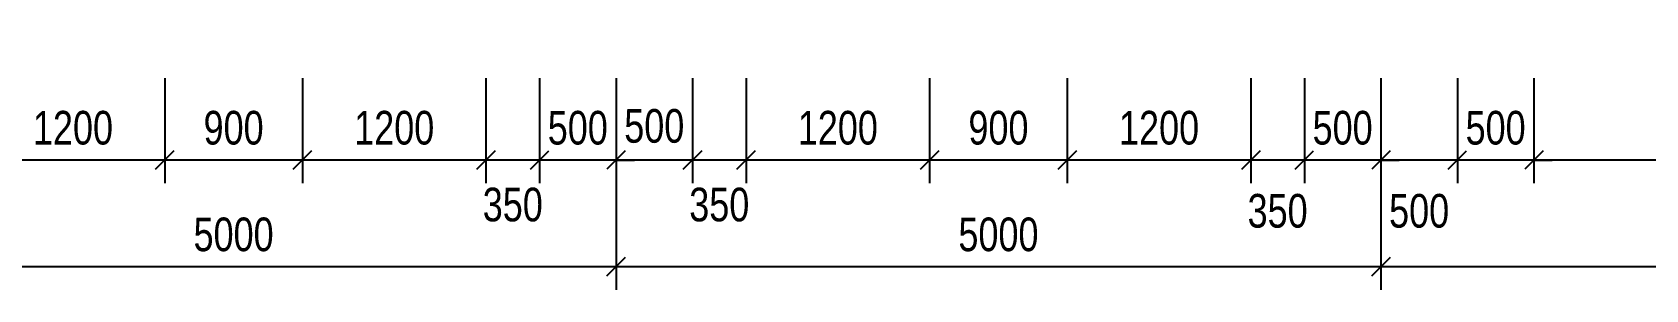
# Model space of a CAD drawing. Header units: millimetres. Extents: x -9574 to 115615, y -25569 to 161230.
# Drawn here: x 6184 to 16731, y -3911 to -2229 of the extents above; entities that cross this region are included whole.
import ezdxf

# ---------------------------------------------------------------- set-up
doc = ezdxf.new("R2010")
doc.units = ezdxf.units.MM
doc.layers.add('dimTT T1$0$KICHTHUOC', color=2, linetype='Continuous')
doc.styles.add('dimTT T1$1$VSIMPLEX.SHX', font='VSIMPLEX.SHX', dxfattribs={"width": 0.8})
doc.dimstyles.new('dimTT T1$1$1-100', dxfattribs={"dimscale": 0, "dimtxt": 220, "dimasz": 120, "dimexe": 150, "dimexo": 300, "dimgap": 100, "dimtad": 1, "dimdec": 0, "dimzin": 0, "dimdsep": 46, "dimtxsty": 'dimTT T1$1$VSIMPLEX.SHX', "dimblk1": 'dimTT T1$1$_OBLIQUE', "dimblk2": 'dimTT T1$1$_OBLIQUE', "dimsah": 1, "dimcen": 0, "dimdle": 100, "dimclrd": 2, "dimclre": 2, "dimclrt": 4, "dimadec": 0, "dimazin": 0, "dimtfac": 1, "dimtdec": 0, "dimtix": 1, "dimtmove": 2, "dimatfit": 3, "dimfxl": 0, "dimtolj": 1, "dimtzin": 0, "dimlwd": -1, "dimlwe": -1, "dimarcsym": 0})

# ---------------------------------------------------------------- blocks, each defined once
blk = doc.blocks.new('dimTT T1$1$_OBLIQUE')
at = {"color": 0, "linetype": 'ByBlock'}
blk.add_line((-0.5, -0.5), (0.5, 0.5), dxfattribs=at)
blk = doc.blocks.new('*D2028')
at = {"layer": 'DEFPOINTS', "color": 0, "ltscale": 2}
for p in [(16000, -2229), (19000, -2229), (16000, -3064)]:
    blk.add_point(p, dxfattribs=at)
at = {"layer": 'dimTT T1$0$KICHTHUOC', "color": 2, "ltscale": 2}
for p, q in [((16000, -2529), (16000, -3214)), ((19000, -2529), (19000, -3214)), ((19100, -3064), (15900, -3064))]:
    blk.add_line(p, q, dxfattribs=at)
at = {"layer": 'dimTT T1$0$KICHTHUOC', "color": 2, "ltscale": 2, "xscale": 120, "yscale": 120, "zscale": 120, "rotation": 180}
blk.add_blockref('dimTT T1$1$_OBLIQUE', (16000, -3064), dxfattribs=at)
at = {"layer": 'dimTT T1$0$KICHTHUOC', "color": 2, "ltscale": 2, "xscale": 120, "yscale": 120, "zscale": 120}
blk.add_blockref('dimTT T1$1$_OBLIQUE', (19000, -3064), dxfattribs=at)
at = {"layer": 'dimTT T1$0$KICHTHUOC', "color": 4, "ltscale": 2, "insert": (17500, -2854), "char_height": 220, "attachment_point": 5, "style": 'dimTT T1$1$VSIMPLEX.SHX'}
blk.add_mtext('\\A1;3000', dxfattribs=at)
blk = doc.blocks.new('*D2029')
at = {"layer": 'DEFPOINTS', "color": 0, "ltscale": 2}
for p in [(15500, -2229), (16000, -2229), (15500, -3064)]:
    blk.add_point(p, dxfattribs=at)
at = {"layer": 'dimTT T1$0$KICHTHUOC', "color": 2, "ltscale": 2}
for p, q in [((15500, -2529), (15500, -3214)), ((16000, -2529), (16000, -3214)), ((15500, -3064), (15380, -3064)), ((16000, -3064), (15500, -3064)), ((16000, -3064), (16120, -3064))]:
    blk.add_line(p, q, dxfattribs=at)
at = {"layer": 'dimTT T1$0$KICHTHUOC', "color": 2, "ltscale": 2, "xscale": 120, "yscale": 120, "zscale": 120}
blk.add_blockref('dimTT T1$1$_OBLIQUE', (15500, -3064), dxfattribs=at)
at = {"layer": 'dimTT T1$0$KICHTHUOC', "color": 2, "ltscale": 2, "xscale": 120, "yscale": 120, "zscale": 120, "rotation": 180}
blk.add_blockref('dimTT T1$1$_OBLIQUE', (16000, -3064), dxfattribs=at)
at = {"layer": 'dimTT T1$0$KICHTHUOC', "color": 4, "ltscale": 2, "insert": (15750, -2854), "char_height": 220, "attachment_point": 5, "style": 'dimTT T1$1$VSIMPLEX.SHX'}
blk.add_mtext('\\A1;500', dxfattribs=at)
blk = doc.blocks.new('*D2030')
at = {"layer": 'DEFPOINTS', "color": 0, "ltscale": 2}
for p in [(15000, -2229), (15500, -2229), (15000, -3064)]:
    blk.add_point(p, dxfattribs=at)
at = {"layer": 'dimTT T1$0$KICHTHUOC', "color": 2, "ltscale": 2}
for p, q in [((15000, -2529), (15000, -3214)), ((15500, -2529), (15500, -3214)), ((15600, -3064), (14900, -3064))]:
    blk.add_line(p, q, dxfattribs=at)
at = {"layer": 'dimTT T1$0$KICHTHUOC', "color": 2, "ltscale": 2, "xscale": 120, "yscale": 120, "zscale": 120, "rotation": 180}
blk.add_blockref('dimTT T1$1$_OBLIQUE', (15000, -3064), dxfattribs=at)
at = {"layer": 'dimTT T1$0$KICHTHUOC', "color": 2, "ltscale": 2, "xscale": 120, "yscale": 120, "zscale": 120}
blk.add_blockref('dimTT T1$1$_OBLIQUE', (15500, -3064), dxfattribs=at)
at = {"layer": 'dimTT T1$0$KICHTHUOC', "color": 4, "ltscale": 2, "insert": (15250, -3397), "char_height": 220, "attachment_point": 5, "style": 'dimTT T1$1$VSIMPLEX.SHX'}
blk.add_mtext('\\A1;500', dxfattribs=at)
blk = doc.blocks.new('*D2031')
at = {"layer": 'DEFPOINTS', "color": 0, "ltscale": 2}
for p in [(14500, -2229), (15000, -2229), (14500, -3064)]:
    blk.add_point(p, dxfattribs=at)
at = {"layer": 'dimTT T1$0$KICHTHUOC', "color": 2, "ltscale": 2}
for p, q in [((14500, -2529), (14500, -3214)), ((15000, -2529), (15000, -3214)), ((14500, -3064), (14380, -3064)), ((15000, -3064), (14500, -3064)), ((15000, -3064), (15120, -3064))]:
    blk.add_line(p, q, dxfattribs=at)
at = {"layer": 'dimTT T1$0$KICHTHUOC', "color": 2, "ltscale": 2, "xscale": 120, "yscale": 120, "zscale": 120}
blk.add_blockref('dimTT T1$1$_OBLIQUE', (14500, -3064), dxfattribs=at)
at = {"layer": 'dimTT T1$0$KICHTHUOC', "color": 2, "ltscale": 2, "xscale": 120, "yscale": 120, "zscale": 120, "rotation": 180}
blk.add_blockref('dimTT T1$1$_OBLIQUE', (15000, -3064), dxfattribs=at)
at = {"layer": 'dimTT T1$0$KICHTHUOC', "color": 4, "ltscale": 2, "insert": (14750, -2854), "char_height": 220, "attachment_point": 5, "style": 'dimTT T1$1$VSIMPLEX.SHX'}
blk.add_mtext('\\A1;500', dxfattribs=at)
blk = doc.blocks.new('*D2032')
at = {"layer": 'DEFPOINTS', "color": 0, "ltscale": 2}
for p in [(14150, -2229), (14500, -2229), (14150, -3064)]:
    blk.add_point(p, dxfattribs=at)
at = {"layer": 'dimTT T1$0$KICHTHUOC', "color": 2, "ltscale": 2}
for p, q in [((14150, -2529), (14150, -3214)), ((14500, -2529), (14500, -3214)), ((14600, -3064), (14050, -3064))]:
    blk.add_line(p, q, dxfattribs=at)
at = {"layer": 'dimTT T1$0$KICHTHUOC', "color": 2, "ltscale": 2, "xscale": 120, "yscale": 120, "zscale": 120, "rotation": 180}
blk.add_blockref('dimTT T1$1$_OBLIQUE', (14150, -3064), dxfattribs=at)
at = {"layer": 'dimTT T1$0$KICHTHUOC', "color": 2, "ltscale": 2, "xscale": 120, "yscale": 120, "zscale": 120}
blk.add_blockref('dimTT T1$1$_OBLIQUE', (14500, -3064), dxfattribs=at)
at = {"layer": 'dimTT T1$0$KICHTHUOC', "color": 4, "ltscale": 2, "insert": (14325, -3397), "char_height": 220, "attachment_point": 5, "style": 'dimTT T1$1$VSIMPLEX.SHX'}
blk.add_mtext('\\A1;350', dxfattribs=at)
blk = doc.blocks.new('*D2033')
at = {"layer": 'DEFPOINTS', "color": 0, "ltscale": 2}
for p in [(12950, -2229), (14150, -2229), (12950, -3064)]:
    blk.add_point(p, dxfattribs=at)
at = {"layer": 'dimTT T1$0$KICHTHUOC', "color": 2, "ltscale": 2}
for p, q in [((12950, -2529), (12950, -3214)), ((14150, -2529), (14150, -3214)), ((14250, -3064), (12850, -3064))]:
    blk.add_line(p, q, dxfattribs=at)
at = {"layer": 'dimTT T1$0$KICHTHUOC', "color": 2, "ltscale": 2, "xscale": 120, "yscale": 120, "zscale": 120, "rotation": 180}
blk.add_blockref('dimTT T1$1$_OBLIQUE', (12950, -3064), dxfattribs=at)
at = {"layer": 'dimTT T1$0$KICHTHUOC', "color": 2, "ltscale": 2, "xscale": 120, "yscale": 120, "zscale": 120}
blk.add_blockref('dimTT T1$1$_OBLIQUE', (14150, -3064), dxfattribs=at)
at = {"layer": 'dimTT T1$0$KICHTHUOC', "color": 4, "ltscale": 2, "insert": (13550, -2854), "char_height": 220, "attachment_point": 5, "style": 'dimTT T1$1$VSIMPLEX.SHX'}
blk.add_mtext('\\A1;1200', dxfattribs=at)
blk = doc.blocks.new('*D2034')
at = {"layer": 'DEFPOINTS', "color": 0, "ltscale": 2}
for p in [(12050, -2229), (12950, -2229), (12050, -3064)]:
    blk.add_point(p, dxfattribs=at)
at = {"layer": 'dimTT T1$0$KICHTHUOC', "color": 2, "ltscale": 2}
for p, q in [((12050, -2529), (12050, -3214)), ((12950, -2529), (12950, -3214)), ((13050, -3064), (11950, -3064))]:
    blk.add_line(p, q, dxfattribs=at)
at = {"layer": 'dimTT T1$0$KICHTHUOC', "color": 2, "ltscale": 2, "xscale": 120, "yscale": 120, "zscale": 120, "rotation": 180}
blk.add_blockref('dimTT T1$1$_OBLIQUE', (12050, -3064), dxfattribs=at)
at = {"layer": 'dimTT T1$0$KICHTHUOC', "color": 2, "ltscale": 2, "xscale": 120, "yscale": 120, "zscale": 120}
blk.add_blockref('dimTT T1$1$_OBLIQUE', (12950, -3064), dxfattribs=at)
at = {"layer": 'dimTT T1$0$KICHTHUOC', "color": 4, "ltscale": 2, "insert": (12500, -2854), "char_height": 220, "attachment_point": 5, "style": 'dimTT T1$1$VSIMPLEX.SHX'}
blk.add_mtext('\\A1;900', dxfattribs=at)
blk = doc.blocks.new('*D2035')
at = {"layer": 'DEFPOINTS', "color": 0, "ltscale": 2}
for p in [(10850, -2229), (12050, -2229), (10850, -3064)]:
    blk.add_point(p, dxfattribs=at)
at = {"layer": 'dimTT T1$0$KICHTHUOC', "color": 2, "ltscale": 2}
for p, q in [((10850, -2529), (10850, -3214)), ((12050, -2529), (12050, -3214)), ((12150, -3064), (10750, -3064))]:
    blk.add_line(p, q, dxfattribs=at)
at = {"layer": 'dimTT T1$0$KICHTHUOC', "color": 2, "ltscale": 2, "xscale": 120, "yscale": 120, "zscale": 120, "rotation": 180}
blk.add_blockref('dimTT T1$1$_OBLIQUE', (10850, -3064), dxfattribs=at)
at = {"layer": 'dimTT T1$0$KICHTHUOC', "color": 2, "ltscale": 2, "xscale": 120, "yscale": 120, "zscale": 120}
blk.add_blockref('dimTT T1$1$_OBLIQUE', (12050, -3064), dxfattribs=at)
at = {"layer": 'dimTT T1$0$KICHTHUOC', "color": 4, "ltscale": 2, "insert": (11450, -2854), "char_height": 220, "attachment_point": 5, "style": 'dimTT T1$1$VSIMPLEX.SHX'}
blk.add_mtext('\\A1;1200', dxfattribs=at)
blk = doc.blocks.new('*D2036')
at = {"layer": 'DEFPOINTS', "color": 0, "ltscale": 2}
for p in [(10500, -2229), (10850, -2229), (10500, -3064)]:
    blk.add_point(p, dxfattribs=at)
at = {"layer": 'dimTT T1$0$KICHTHUOC', "color": 2, "ltscale": 2}
for p, q in [((10500, -2529), (10500, -3214)), ((10850, -2529), (10850, -3214)), ((10950, -3064), (10400, -3064))]:
    blk.add_line(p, q, dxfattribs=at)
at = {"layer": 'dimTT T1$0$KICHTHUOC', "color": 2, "ltscale": 2, "xscale": 120, "yscale": 120, "zscale": 120, "rotation": 180}
blk.add_blockref('dimTT T1$1$_OBLIQUE', (10500, -3064), dxfattribs=at)
at = {"layer": 'dimTT T1$0$KICHTHUOC', "color": 2, "ltscale": 2, "xscale": 120, "yscale": 120, "zscale": 120}
blk.add_blockref('dimTT T1$1$_OBLIQUE', (10850, -3064), dxfattribs=at)
at = {"layer": 'dimTT T1$0$KICHTHUOC', "color": 4, "ltscale": 2, "insert": (10675, -3356), "char_height": 220, "attachment_point": 5, "style": 'dimTT T1$1$VSIMPLEX.SHX'}
blk.add_mtext('\\A1;350', dxfattribs=at)
blk = doc.blocks.new('*D2037')
at = {"layer": 'DEFPOINTS', "color": 0, "ltscale": 2}
for p in [(10000, -2229), (10500, -2229), (10000, -3064)]:
    blk.add_point(p, dxfattribs=at)
at = {"layer": 'dimTT T1$0$KICHTHUOC', "color": 2, "ltscale": 2}
for p, q in [((10000, -2529), (10000, -3214)), ((10500, -2529), (10500, -3214)), ((10600, -3064), (9900, -3064))]:
    blk.add_line(p, q, dxfattribs=at)
at = {"layer": 'dimTT T1$0$KICHTHUOC', "color": 2, "ltscale": 2, "xscale": 120, "yscale": 120, "zscale": 120, "rotation": 180}
blk.add_blockref('dimTT T1$1$_OBLIQUE', (10000, -3064), dxfattribs=at)
at = {"layer": 'dimTT T1$0$KICHTHUOC', "color": 2, "ltscale": 2, "xscale": 120, "yscale": 120, "zscale": 120}
blk.add_blockref('dimTT T1$1$_OBLIQUE', (10500, -3064), dxfattribs=at)
at = {"layer": 'dimTT T1$0$KICHTHUOC', "color": 4, "ltscale": 2, "insert": (10250, -2842), "char_height": 220, "attachment_point": 5, "style": 'dimTT T1$1$VSIMPLEX.SHX'}
blk.add_mtext('\\A1;500', dxfattribs=at)
blk = doc.blocks.new('*D2038')
at = {"layer": 'DEFPOINTS', "color": 0, "ltscale": 2}
for p in [(9500, -2229), (10000, -2229), (9500, -3064)]:
    blk.add_point(p, dxfattribs=at)
at = {"layer": 'dimTT T1$0$KICHTHUOC', "color": 2, "ltscale": 2}
for p, q in [((9500, -2529), (9500, -3214)), ((10000, -2529), (10000, -3214)), ((9500, -3064), (9380, -3064)), ((10000, -3064), (9500, -3064)), ((10000, -3064), (10120, -3064))]:
    blk.add_line(p, q, dxfattribs=at)
at = {"layer": 'dimTT T1$0$KICHTHUOC', "color": 2, "ltscale": 2, "xscale": 120, "yscale": 120, "zscale": 120}
blk.add_blockref('dimTT T1$1$_OBLIQUE', (9500, -3064), dxfattribs=at)
at = {"layer": 'dimTT T1$0$KICHTHUOC', "color": 2, "ltscale": 2, "xscale": 120, "yscale": 120, "zscale": 120, "rotation": 180}
blk.add_blockref('dimTT T1$1$_OBLIQUE', (10000, -3064), dxfattribs=at)
at = {"layer": 'dimTT T1$0$KICHTHUOC', "color": 4, "ltscale": 2, "insert": (9750, -2854), "char_height": 220, "attachment_point": 5, "style": 'dimTT T1$1$VSIMPLEX.SHX'}
blk.add_mtext('\\A1;500', dxfattribs=at)
blk = doc.blocks.new('*D2039')
at = {"layer": 'DEFPOINTS', "color": 0, "ltscale": 2}
for p in [(9150, -2229), (9500, -2229), (9150, -3064)]:
    blk.add_point(p, dxfattribs=at)
at = {"layer": 'dimTT T1$0$KICHTHUOC', "color": 2, "ltscale": 2}
for p, q in [((9150, -2529), (9150, -3214)), ((9500, -2529), (9500, -3214)), ((9600, -3064), (9050, -3064))]:
    blk.add_line(p, q, dxfattribs=at)
at = {"layer": 'dimTT T1$0$KICHTHUOC', "color": 2, "ltscale": 2, "xscale": 120, "yscale": 120, "zscale": 120, "rotation": 180}
blk.add_blockref('dimTT T1$1$_OBLIQUE', (9150, -3064), dxfattribs=at)
at = {"layer": 'dimTT T1$0$KICHTHUOC', "color": 2, "ltscale": 2, "xscale": 120, "yscale": 120, "zscale": 120}
blk.add_blockref('dimTT T1$1$_OBLIQUE', (9500, -3064), dxfattribs=at)
at = {"layer": 'dimTT T1$0$KICHTHUOC', "color": 4, "ltscale": 2, "insert": (9325, -3356), "char_height": 220, "attachment_point": 5, "style": 'dimTT T1$1$VSIMPLEX.SHX'}
blk.add_mtext('\\A1;350', dxfattribs=at)
blk = doc.blocks.new('*D2040')
at = {"layer": 'DEFPOINTS', "color": 0, "ltscale": 2}
for p in [(7950, -2229), (9150, -2229), (7950, -3064)]:
    blk.add_point(p, dxfattribs=at)
at = {"layer": 'dimTT T1$0$KICHTHUOC', "color": 2, "ltscale": 2}
for p, q in [((7950, -2529), (7950, -3214)), ((9150, -2529), (9150, -3214)), ((9250, -3064), (7850, -3064))]:
    blk.add_line(p, q, dxfattribs=at)
at = {"layer": 'dimTT T1$0$KICHTHUOC', "color": 2, "ltscale": 2, "xscale": 120, "yscale": 120, "zscale": 120, "rotation": 180}
blk.add_blockref('dimTT T1$1$_OBLIQUE', (7950, -3064), dxfattribs=at)
at = {"layer": 'dimTT T1$0$KICHTHUOC', "color": 2, "ltscale": 2, "xscale": 120, "yscale": 120, "zscale": 120}
blk.add_blockref('dimTT T1$1$_OBLIQUE', (9150, -3064), dxfattribs=at)
at = {"layer": 'dimTT T1$0$KICHTHUOC', "color": 4, "ltscale": 2, "insert": (8550, -2854), "char_height": 220, "attachment_point": 5, "style": 'dimTT T1$1$VSIMPLEX.SHX'}
blk.add_mtext('\\A1;1200', dxfattribs=at)
blk = doc.blocks.new('*D2041')
at = {"layer": 'DEFPOINTS', "color": 0, "ltscale": 2}
for p in [(7050, -2229), (7950, -2229), (7050, -3064)]:
    blk.add_point(p, dxfattribs=at)
at = {"layer": 'dimTT T1$0$KICHTHUOC', "color": 2, "ltscale": 2}
for p, q in [((7050, -2529), (7050, -3214)), ((7950, -2529), (7950, -3214)), ((8050, -3064), (6950, -3064))]:
    blk.add_line(p, q, dxfattribs=at)
at = {"layer": 'dimTT T1$0$KICHTHUOC', "color": 2, "ltscale": 2, "xscale": 120, "yscale": 120, "zscale": 120, "rotation": 180}
blk.add_blockref('dimTT T1$1$_OBLIQUE', (7050, -3064), dxfattribs=at)
at = {"layer": 'dimTT T1$0$KICHTHUOC', "color": 2, "ltscale": 2, "xscale": 120, "yscale": 120, "zscale": 120}
blk.add_blockref('dimTT T1$1$_OBLIQUE', (7950, -3064), dxfattribs=at)
at = {"layer": 'dimTT T1$0$KICHTHUOC', "color": 4, "ltscale": 2, "insert": (7500, -2854), "char_height": 220, "attachment_point": 5, "style": 'dimTT T1$1$VSIMPLEX.SHX'}
blk.add_mtext('\\A1;900', dxfattribs=at)
blk = doc.blocks.new('*D2042')
at = {"layer": 'DEFPOINTS', "color": 0, "ltscale": 2}
for p in [(5850, -2229), (7050, -2229), (5850, -3064)]:
    blk.add_point(p, dxfattribs=at)
at = {"layer": 'dimTT T1$0$KICHTHUOC', "color": 2, "ltscale": 2}
for p, q in [((5850, -2529), (5850, -3214)), ((7050, -2529), (7050, -3214)), ((7150, -3064), (5750, -3064))]:
    blk.add_line(p, q, dxfattribs=at)
at = {"layer": 'dimTT T1$0$KICHTHUOC', "color": 2, "ltscale": 2, "xscale": 120, "yscale": 120, "zscale": 120, "rotation": 180}
blk.add_blockref('dimTT T1$1$_OBLIQUE', (5850, -3064), dxfattribs=at)
at = {"layer": 'dimTT T1$0$KICHTHUOC', "color": 2, "ltscale": 2, "xscale": 120, "yscale": 120, "zscale": 120}
blk.add_blockref('dimTT T1$1$_OBLIQUE', (7050, -3064), dxfattribs=at)
at = {"layer": 'dimTT T1$0$KICHTHUOC', "color": 4, "ltscale": 2, "insert": (6450, -2854), "char_height": 220, "attachment_point": 5, "style": 'dimTT T1$1$VSIMPLEX.SHX'}
blk.add_mtext('\\A1;1200', dxfattribs=at)
blk = doc.blocks.new('*D2077')
at = {"layer": 'DEFPOINTS', "color": 0, "ltscale": 2}
for p in [(15000, -2229), (20000, -2229), (15000, -3761)]:
    blk.add_point(p, dxfattribs=at)
at = {"layer": 'dimTT T1$0$KICHTHUOC', "color": 2, "ltscale": 2}
for p, q in [((15000, -2529), (15000, -3911)), ((20000, -2529), (20000, -3911)), ((20100, -3761), (14900, -3761))]:
    blk.add_line(p, q, dxfattribs=at)
at = {"layer": 'dimTT T1$0$KICHTHUOC', "color": 2, "ltscale": 2, "xscale": 120, "yscale": 120, "zscale": 120, "rotation": 180}
blk.add_blockref('dimTT T1$1$_OBLIQUE', (15000, -3761), dxfattribs=at)
at = {"layer": 'dimTT T1$0$KICHTHUOC', "color": 2, "ltscale": 2, "xscale": 120, "yscale": 120, "zscale": 120}
blk.add_blockref('dimTT T1$1$_OBLIQUE', (20000, -3761), dxfattribs=at)
at = {"layer": 'dimTT T1$0$KICHTHUOC', "color": 4, "ltscale": 2, "insert": (17500, -3551), "char_height": 220, "attachment_point": 5, "style": 'dimTT T1$1$VSIMPLEX.SHX'}
blk.add_mtext('\\A1;5000', dxfattribs=at)
blk = doc.blocks.new('*D2078')
at = {"layer": 'DEFPOINTS', "color": 0, "ltscale": 2}
for p in [(10000, -2229), (15000, -2229), (10000, -3761)]:
    blk.add_point(p, dxfattribs=at)
at = {"layer": 'dimTT T1$0$KICHTHUOC', "color": 2, "ltscale": 2}
for p, q in [((10000, -2529), (10000, -3911)), ((15000, -2529), (15000, -3911)), ((15100, -3761), (9900, -3761))]:
    blk.add_line(p, q, dxfattribs=at)
at = {"layer": 'dimTT T1$0$KICHTHUOC', "color": 2, "ltscale": 2, "xscale": 120, "yscale": 120, "zscale": 120, "rotation": 180}
blk.add_blockref('dimTT T1$1$_OBLIQUE', (10000, -3761), dxfattribs=at)
at = {"layer": 'dimTT T1$0$KICHTHUOC', "color": 2, "ltscale": 2, "xscale": 120, "yscale": 120, "zscale": 120}
blk.add_blockref('dimTT T1$1$_OBLIQUE', (15000, -3761), dxfattribs=at)
at = {"layer": 'dimTT T1$0$KICHTHUOC', "color": 4, "ltscale": 2, "insert": (12500, -3551), "char_height": 220, "attachment_point": 5, "style": 'dimTT T1$1$VSIMPLEX.SHX'}
blk.add_mtext('\\A1;5000', dxfattribs=at)
blk = doc.blocks.new('*D2079')
at = {"layer": 'DEFPOINTS', "color": 0, "ltscale": 2}
for p in [(5000, -2229), (10000, -2229), (5000, -3761)]:
    blk.add_point(p, dxfattribs=at)
at = {"layer": 'dimTT T1$0$KICHTHUOC', "color": 2, "ltscale": 2}
for p, q in [((5000, -2529), (5000, -3911)), ((10000, -2529), (10000, -3911)), ((10100, -3761), (4900, -3761))]:
    blk.add_line(p, q, dxfattribs=at)
at = {"layer": 'dimTT T1$0$KICHTHUOC', "color": 2, "ltscale": 2, "xscale": 120, "yscale": 120, "zscale": 120, "rotation": 180}
blk.add_blockref('dimTT T1$1$_OBLIQUE', (5000, -3761), dxfattribs=at)
at = {"layer": 'dimTT T1$0$KICHTHUOC', "color": 2, "ltscale": 2, "xscale": 120, "yscale": 120, "zscale": 120}
blk.add_blockref('dimTT T1$1$_OBLIQUE', (10000, -3761), dxfattribs=at)
at = {"layer": 'dimTT T1$0$KICHTHUOC', "color": 4, "ltscale": 2, "insert": (7500, -3551), "char_height": 220, "attachment_point": 5, "style": 'dimTT T1$1$VSIMPLEX.SHX'}
blk.add_mtext('\\A1;5000', dxfattribs=at)
blk = doc.blocks.new('dimTT T1')
at = {"layer": 'dimTT T1$0$KICHTHUOC', "ltscale": 2}
for base, p1, p2, picture, middle in [((5000, -3761.4), (10000, -2228.6), (5000, -2228.6), '*D2079', (7500, -3551.4)), ((5850, -3064), (7050, -2228.6), (5850, -2228.6), '*D2042', (6450, -2854)), ((7050, -3064), (7950, -2228.6), (7050, -2228.6), '*D2041', (7500, -2854)), ((7950, -3064), (9150, -2228.6), (7950, -2228.6), '*D2040', (8550, -2854)), ((9500, -3064), (10000, -2228.6), (9500, -2228.6), '*D2038', (9750, -2854)), ((10000, -3761.4), (15000, -2228.6), (10000, -2228.6), '*D2078', (12500, -3551.4)), ((10850, -3064), (12050, -2228.6), (10850, -2228.6), '*D2035', (11450, -2854)), ((12050, -3064), (12950, -2228.6), (12050, -2228.6), '*D2034', (12500, -2854)), ((12950, -3064), (14150, -2228.6), (12950, -2228.6), '*D2033', (13550, -2854)), ((14500, -3064), (15000, -2228.6), (14500, -2228.6), '*D2031', (14750, -2854)), ((15000, -3761.4), (20000, -2228.6), (15000, -2228.6), '*D2077', (17500, -3551.4)), ((15500, -3064), (16000.1, -2228.6), (15500, -2228.6), '*D2029', (15750, -2854)), ((16000.1, -3064), (19000.1, -2228.6), (16000.1, -2228.6), '*D2028', (17500.1, -2854))]:
    dim = blk.add_linear_dim(base=base, p1=p1, p2=p2, dimstyle='dimTT T1$1$1-100', override={"dimscale": 1}, dxfattribs=at)
    dim.commit()
    dim.dimension.update_dxf_attribs({"geometry": picture, "text_midpoint": middle})
for base, p1, p2, picture, middle in [((9150, -3064), (9500, -2228.6), (9150, -2228.6), '*D2039', (9325, -3355.5)), ((10000, -3064), (10500, -2228.6), (10000, -2228.6), '*D2037', (10250, -2842)), ((10500, -3064), (10850, -2228.6), (10500, -2228.6), '*D2036', (10675, -3355.5)), ((14150, -3064), (14500, -2228.6), (14150, -2228.6), '*D2032', (14325, -3396.6)), ((15000, -3064), (15500, -2228.6), (15000, -2228.6), '*D2030', (15250, -3396.6))]:
    dim = blk.add_linear_dim(base=base, p1=p1, p2=p2, dimstyle='dimTT T1$1$1-100', override={"dimscale": 1}, dxfattribs=at)
    dim.commit()
    dim.dimension.update_dxf_attribs({"geometry": picture, "text_midpoint": middle, "dimtype": 160})

msp = doc.modelspace()

# ---------------------------------------------------------------- block references
msp.add_blockref('dimTT T1', (0, 0))

doc.saveas('drawing.dxf')
